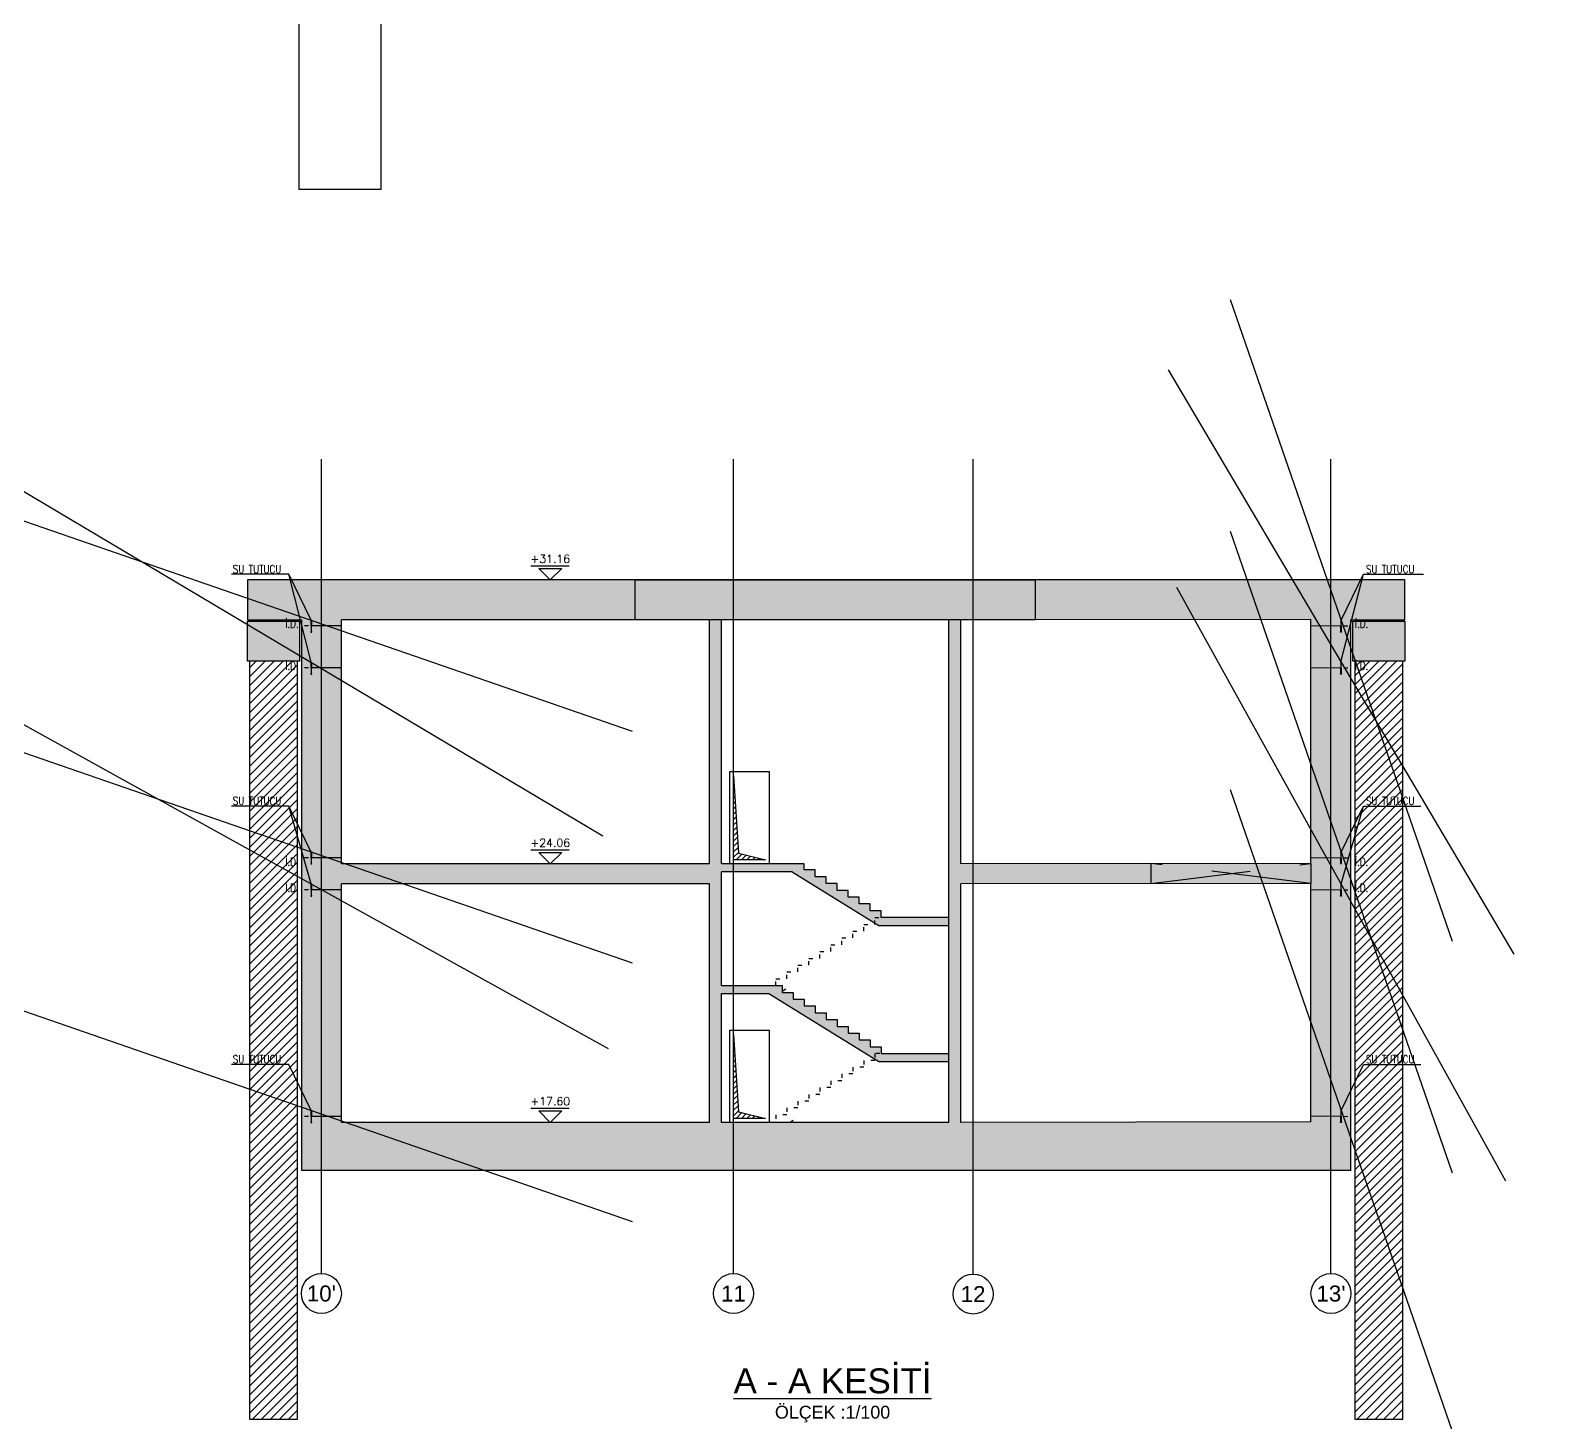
# Model space of a CAD drawing. Header units: millimetres. Extents: x 400392 to 401374, y 4543900 to 4544115.
# Drawn here: x 400705 to 400743.12, y 4543919.79 to 4543954.59 of the extents above; entities that cross this region are included whole.
import ezdxf
from ezdxf.enums import TextEntityAlignment as Align

# ---------------------------------------------------------------- set-up
doc = ezdxf.new("R2010")
doc.units = ezdxf.units.MM
for name, pattern in [('ACAD_ISO05W100', [33, 24, -3, 0, -3, 0, -3]), ('AKS', [3, 2.5, -0.25, 0, -0.25]), ('CONTINU', [0]), ('Dot', [4, 0, -4]), ('HIDDEN', [0.375, 0.25, -0.125])]:
    doc.linetypes.add(name, pattern=pattern)
for name, color, linetype in [('aks prota', 2, 'AKS'), ('boşluk prota', 2, 'Continuous'), ('boşluk taraması prota', 252, 'Continuous'), ('caks prota', 4, 'Continuous'), ('görünüş prota', 4, 'Continuous'), ('inşaat derzi prota', 11, 'Continuous'), ('kesit prota', 1, 'Continuous'), ('kesit tarama prota', 252, 'Continuous'), ('kiriş prota', 6, 'Continuous'), ('kolon tarama prota', 252, 'Continuous'), ('kot prota', 4, 'Continuous'), ('merdiven prota', 2, 'Continuous'), ('not yazısı prota', 6, 'Continuous'), ('not çizgisi prota', 4, 'Continuous'), ('PRT-CST-rc_level', 6, 'Continuous'), ('PRT-CST-rc_levermark', 4, 'Continuous'), ('st_s_su tutucu', 2, 'Continuous'), ('st_s_ölçü', 4, 'Continuous'), ('t35 prota', 3, 'Continuous'), ('taks prota', 7, 'Continuous'), ('tplan prota', 7, 'Continuous')]:
    doc.layers.add(name, color=color, linetype=linetype)
for name, color, linetype, lineweight in [('PRT-Geo-PileCap2', 211, 'Continuous', 25), ('PRT-Geo_Pile', 150, 'Continuous', 30), ('PRT-Geo_TableText', 8, 'Continuous', 25), ('PRT-KD-kazik', 172, 'Continuous', 25)]:
    doc.layers.add(name, color=color, linetype=linetype, lineweight=lineweight)
doc.styles.add('Arial', font='Arial.ttf')
doc.styles.add('OLCU', font='romanstw.shx')
doc.styles.add('prt-kd-kot', font='Arial.ttf')
doc.styles.add('TAKS', font='Arial Unicode.ttf')
doc.styles.add('TSIMPLEX', font='romanstw.shx')
doc.dimstyles.new('1-50', dxfattribs={"dimtxt": 10, "dimasz": 4, "dimexe": 4, "dimexo": 8, "dimgap": 4, "dimtad": 1, "dimdec": 1, "dimrnd": 0.05, "dimzin": 9, "dimdsep": 46, "dimtxsty": 'OLCU', "dimblk1": 'OBLIQUE', "dimblk2": 'OBLIQUE', "dimsah": 1, "dimcen": 2, "dimdle": 4, "dimclrd": 4, "dimclre": 4, "dimclrt": 3, "dimadec": 1, "dimazin": 0, "dimtfac": 1, "dimtdec": 1, "dimtix": 1, "dimtmove": 2, "dimatfit": 3, "dimldrblk": 'OBLIQUE', "dimfxl": 1, "dimtvp": 1, "dimtolj": 1, "dimtzin": 1, "dimarcsym": 0})
pattern_1 = [(45, (398986.39866, 4543593.04828), (-0.112253202, 0.112253202), [])]

# ---------------------------------------------------------------- blocks, each defined once
blk = doc.blocks.new('B-B Kesiti')
at = {"layer": 'PRT-KD-kazik', "color": 3}
blk.add_lwpolyline([(400713.76, 4543966.719), (400713.76, 4543950.609), (400711.719, 4543950.609), (400711.719, 4543966.719)], dxfattribs=at)
blk = doc.blocks.new('KOTK5')
at = {"layer": 'PRT-CST-rc_levermark'}
blk.add_line((217, 160), (-213, 160), dxfattribs=at)
blk.add_lwpolyline([(130, 130), (-130, 130), (0, 0)], close=True, dxfattribs=at)
at = {"layer": 'PRT-CST-rc_level', "style": 'OLCU'}
blk.add_attdef('000.00', text='', height=90, dxfattribs=at).set_placement((0, 193), align=Align.CENTER)
blk = doc.blocks.new('_Oblique')
at = {"layer": 'st_s_ölçü', "lineweight": -2}
blk.add_line((-0.5, -0.5), (0.5, 0.5), dxfattribs=at)
blk = doc.blocks.new('D')
at = {"layer": 'st_s_su tutucu', "linetype": 'CONTINU', "ltscale": 0.2}
for p, q in [((-39987.8, 52508.2), (-39992.6, 52508.2)), ((-39992.6, 52508.2), (-39992.6, 52507.4)), ((-39992.6, 52507.4), (-39990.6, 52506.1)), ((-39990.6, 52478.7), (-39991.9, 52478.7)), ((-39991.9, 52478.7), (-39991.9, 52477.7)), ((-39991.9, 52477.7), (-39990.6, 52477.7)), ((-39990.6, 52498.5), (-39991.5, 52498.5)), ((-39991.5, 52498.5), (-39991.5, 52497.9)), ((-39991.5, 52497.9), (-39990.6, 52497.9)), ((-39990.6, 52488.5), (-39991.5, 52488.5)), ((-39991.5, 52488.5), (-39991.5, 52487.9)), ((-39991.5, 52487.9), (-39990.6, 52487.9)), ((-39991.5, 52467.9), (-39991.5, 52468.5)), ((-39991.5, 52468.5), (-39990.6, 52468.5)), ((-39990.6, 52467.9), (-39991.5, 52467.9)), ((-39991.5, 52457.9), (-39991.5, 52458.5)), ((-39991.5, 52458.5), (-39990.6, 52458.5)), ((-39990.6, 52457.9), (-39991.5, 52457.9)), ((-39990.6, 52506.1), (-39990.6, 52498.5)), ((-39990.6, 52497.9), (-39990.6, 52488.5)), ((-39990.6, 52487.9), (-39990.6, 52478.7)), ((-39990.6, 52468.5), (-39990.6, 52477.7)), ((-39990.6, 52458.5), (-39990.6, 52467.9)), ((-39990.6, 52450.3), (-39990.6, 52457.9)), ((-39989.8, 52506.1), (-39987.8, 52507.4)), ((-39989.8, 52498.5), (-39989.8, 52506.1)), ((-39988.9, 52498.5), (-39989.8, 52498.5)), ((-39989.8, 52488.5), (-39989.8, 52497.9)), ((-39989.8, 52497.9), (-39988.9, 52497.9)), ((-39988.9, 52488.5), (-39989.8, 52488.5)), ((-39989.8, 52478.7), (-39989.8, 52487.9)), ((-39989.8, 52487.9), (-39988.9, 52487.9)), ((-39988.5, 52478.7), (-39989.8, 52478.7)), ((-39989.8, 52477.7), (-39988.5, 52477.7)), ((-39989.8, 52477.7), (-39989.8, 52468.5)), ((-39989.8, 52468.5), (-39988.9, 52468.5)), ((-39988.9, 52467.9), (-39989.8, 52467.9)), ((-39989.8, 52467.9), (-39989.8, 52458.5)), ((-39989.8, 52458.5), (-39988.9, 52458.5)), ((-39988.9, 52457.9), (-39989.8, 52457.9)), ((-39989.8, 52457.9), (-39989.8, 52450.3)), ((-39988.9, 52497.9), (-39988.9, 52498.5)), ((-39988.9, 52487.9), (-39988.9, 52488.5)), ((-39988.9, 52468.5), (-39988.9, 52467.9)), ((-39988.9, 52458.5), (-39988.9, 52457.9)), ((-39988.5, 52477.7), (-39988.5, 52478.7)), ((-39987.8, 52507.4), (-39987.8, 52508.2)), ((-39992.6, 52449), (-39990.6, 52450.3)), ((-39992.6, 52448.2), (-39992.6, 52449)), ((-39987.8, 52448.2), (-39992.6, 52448.2)), ((-39989.8, 52450.3), (-39987.8, 52449)), ((-39987.8, 52449), (-39987.8, 52448.2))]:
    blk.add_line(p, q, dxfattribs=at)
blk = doc.blocks.new('*U115')
at = {"layer": 'PRT-Geo_Pile', "lineweight": -3, "flags": 128}
blk.add_lwpolyline([(0.6, 0), (0.6, -18.95), (-0.6, -18.95), (-0.6, 0)], close=True, dxfattribs=at)
at = {"layer": 'PRT-Geo_TableText', "style": 'prt-kd-kot'}
blk.add_attdef('No:', text='', height=0.25, rotation=90, dxfattribs=at).set_placement((0, -18.277), align=Align.MIDDLE_LEFT)

msp = doc.modelspace()

# ---------------------------------------------------------------- hatches: boundary and pattern name
at = {"layer": 'boşluk taraması prota', "ltscale": 2}
h = msp.add_hatch(dxfattribs=at)
h.set_pattern_fill('ANSI31', color=256, scale=0.03, style=0)
h.set_pattern_definition([(45, (398925.86139, 4543528.83004), (-0.067351921, 0.067351921), [])])
h.paths.add_polyline_path([(400722.574, 4543935.95), (400722.698, 4543934.017), (400723.374, 4543933.85), (400722.574, 4543933.85)])
h = msp.add_hatch(dxfattribs=at)
h.set_pattern_fill('ANSI31', color=256, scale=0.03, style=0)
h.set_pattern_definition([(45, (398925.86139, 4543522.37004), (-0.067351921, 0.067351921), [])])
h.paths.add_polyline_path([(400722.574, 4543929.49), (400722.698, 4543927.557), (400723.374, 4543927.39), (400722.574, 4543927.39)])
at = {"layer": 'kesit tarama prota'}
h = msp.add_hatch(color=253, dxfattribs=at)
h.dxf.hatch_style = 1
h.paths.add_polyline_path([(400710.423, 4543940.85), (400710.423, 4543939.85), (400711.773, 4543939.85), (400711.772, 4543926.09), (400738.011, 4543926.09), (400738.011, 4543939.85), (400739.361, 4543939.85), (400739.361, 4543940.85)])
h.paths.add_polyline_path([(400737.011, 4543939.861), (400737.011, 4543933.761), (400728.259, 4543933.75), (400728.259, 4543939.85)], flags=16)
h.paths.add_polyline_path([(400727.959, 4543939.85), (400727.959, 4543927.29), (400722.272, 4543927.29), (400722.272, 4543930.51), (400723.457, 4543930.51), (400726.207, 4543928.81), (400727.959, 4543928.81), (400727.959, 4543929.01), (400726.264, 4543929.01), (400726.264, 4543929.18), (400725.989, 4543929.18), (400725.989, 4543929.35), (400725.714, 4543929.35), (400725.714, 4543929.52), (400725.439, 4543929.52), (400725.439, 4543929.69), (400725.164, 4543929.69), (400725.164, 4543929.86), (400724.889, 4543929.86), (400724.889, 4543930.03), (400724.614, 4543930.03), (400724.614, 4543930.2), (400724.339, 4543930.2), (400724.339, 4543930.37), (400724.064, 4543930.37), (400724.064, 4543930.54), (400723.794, 4543930.54), (400723.794, 4543930.71), (400722.272, 4543930.71), (400722.272, 4543933.55), (400724.039, 4543933.55), (400726.207, 4543932.21), (400727.959, 4543932.21), (400727.959, 4543932.41), (400726.264, 4543932.41), (400726.264, 4543932.58), (400725.989, 4543932.58), (400725.989, 4543932.75), (400725.714, 4543932.75), (400725.714, 4543932.92), (400725.439, 4543932.92), (400725.439, 4543933.09), (400725.164, 4543933.09), (400725.164, 4543933.26), (400724.889, 4543933.26), (400724.889, 4543933.43), (400724.614, 4543933.43), (400724.614, 4543933.6), (400724.339, 4543933.6), (400724.339, 4543933.75), (400722.272, 4543933.75), (400722.272, 4543939.85)], flags=16)
h.paths.add_polyline_path([(400737.011, 4543933.261), (400737.011, 4543927.301), (400728.259, 4543927.29), (400728.259, 4543933.25)], flags=16)
h.paths.add_polyline_path([(400721.972, 4543939.85), (400721.972, 4543933.75), (400712.772, 4543933.75), (400712.772, 4543939.85)], flags=16)
h.paths.add_polyline_path([(400721.972, 4543933.25), (400721.972, 4543927.29), (400712.772, 4543927.29), (400712.772, 4543933.25)], flags=16)
h = msp.add_hatch(color=253, dxfattribs=at)
h.dxf.hatch_style = 1
h.paths.add_polyline_path([(400710.423, 4543939.82), (400711.723, 4543939.82), (400711.723, 4543938.82), (400710.423, 4543938.82)])
h = msp.add_hatch(color=253, dxfattribs=at)
h.dxf.hatch_style = 1
h.paths.add_polyline_path([(400738.061, 4543939.82), (400739.361, 4543939.82), (400739.361, 4543938.82), (400738.061, 4543938.82)])
at = {"layer": 'kolon tarama prota'}
h = msp.add_hatch(dxfattribs=at)
h.set_pattern_fill('DOTS', color=2, scale=0.05, angle=36)
h.set_pattern_definition([(36, (398836.39866, 4543501.32678), (-0.0145475924, 0.087543451), [0, -0.079375])])
h.paths.add_polyline_path([(400720.115, 4543940.85), (400730.115, 4543940.85), (400730.115, 4543939.85), (400720.115, 4543939.85)])
at = {"layer": 'kolon tarama prota', "transparency": 33554687}
h = msp.add_hatch(dxfattribs=at)
h.set_pattern_fill('ANSI31', color=256, scale=0.05)
h.set_pattern_definition(pattern_1)
h.paths.add_polyline_path([(400710.473, 4543938.82), (400710.473, 4543919.87), (400711.673, 4543919.87), (400711.673, 4543938.82)])
h = msp.add_hatch(dxfattribs=at)
h.set_pattern_fill('ANSI31', color=256, scale=0.05)
h.set_pattern_definition(pattern_1)
h.paths.add_polyline_path([(400738.111, 4543938.82), (400738.111, 4543919.87), (400739.311, 4543919.87), (400739.311, 4543938.82)])

# ---------------------------------------------------------------- linework, layer by layer
at = {"layer": 'aks prota', "ltscale": 10}
for p, q in [((400712.272, 4543923.512), (400712.272, 4543943.87)), ((400722.574, 4543923.512), (400722.574, 4543943.87)), ((400728.564, 4543923.498), (400728.564, 4543943.87)), ((400737.511, 4543923.512), (400737.511, 4543943.87))]:
    msp.add_line(p, q, dxfattribs=at)
at = {"layer": 'boşluk prota', "ltscale": 0.05}
for points in [[(400722.574, 4543935.95), (400722.698, 4543934.017), (400723.374, 4543933.85), (400722.574, 4543933.85)], [(400722.574, 4543929.49), (400722.698, 4543927.557), (400723.374, 4543927.39), (400722.574, 4543927.39)]]:
    msp.add_lwpolyline(points, close=True, dxfattribs=at)
at = {"layer": 'caks prota', "ltscale": 0.05}
for centre in [(400712.272, 4543923.013), (400722.574, 4543923.012), (400737.511, 4543923.012), (400728.566, 4543922.998)]:
    msp.add_circle(centre, 0.5, dxfattribs=at)
at = {"layer": 'görünüş prota'}
msp.add_lwpolyline([(400720.115, 4543940.85), (400730.115, 4543940.85), (400730.115, 4543939.85), (400720.115, 4543939.85)], close=True, dxfattribs=at)
at = {"layer": 'görünüş prota', "linetype": 'Dot'}
for points in [[(400723.634, 4543930.71), (400723.634, 4543930.88), (400723.909, 4543930.88), (400723.909, 4543931.05), (400724.184, 4543931.05), (400724.184, 4543931.22), (400724.459, 4543931.22), (400724.459, 4543931.39), (400724.734, 4543931.39), (400724.734, 4543931.56), (400725.009, 4543931.56), (400725.009, 4543931.73), (400725.284, 4543931.73), (400725.284, 4543931.9), (400725.559, 4543931.9), (400725.559, 4543932.07), (400725.834, 4543932.07), (400725.834, 4543932.24), (400726.109, 4543932.24), (400726.109, 4543932.41), (400726.211, 4543932.41)], [(400723.794, 4543930.573), (400726.441, 4543932.21)], [(400726.23, 4543929.01), (400726.109, 4543929.01), (400726.109, 4543928.84), (400725.834, 4543928.84), (400725.834, 4543928.67), (400725.559, 4543928.67), (400725.559, 4543928.5), (400725.284, 4543928.5), (400725.284, 4543928.33), (400725.009, 4543928.33), (400725.009, 4543928.16), (400724.734, 4543928.16), (400724.734, 4543927.99), (400724.459, 4543927.99), (400724.459, 4543927.82), (400724.184, 4543927.82), (400724.184, 4543927.65), (400723.909, 4543927.65), (400723.909, 4543927.48), (400723.634, 4543927.48), (400723.634, 4543927.29)], [(400723.982, 4543927.29), (400726.441, 4543928.81)]]:
    msp.add_lwpolyline(points, dxfattribs=at)
at = {"layer": 'inşaat derzi prota', "linetype": 'ACAD_ISO05W100', "ltscale": 0.03}
for points in [[(400712.772, 4543939.7), (400711.772, 4543939.7)], [(400737.011, 4543939.711), (400738.011, 4543939.7)], [(400712.772, 4543938.65), (400711.772, 4543938.65)], [(400737.011, 4543938.661), (400738.011, 4543938.65)], [(400712.772, 4543933.9), (400711.772, 4543933.9)], [(400737.011, 4543933.911), (400738.011, 4543933.9)], [(400712.772, 4543933.1), (400711.772, 4543933.1)], [(400737.011, 4543933.111), (400738.011, 4543933.1)], [(400712.772, 4543927.44), (400711.772, 4543927.44)], [(400737.011, 4543927.451), (400738.011, 4543927.44)]]:
    msp.add_lwpolyline(points, dxfattribs=at)
at = {"layer": 'kesit prota'}
for p, q in [((400712.772, 4543933.75), (400712.772, 4543939.85)), ((400721.972, 4543939.85), (400712.772, 4543939.85)), ((400721.972, 4543933.75), (400721.972, 4543939.85)), ((400727.959, 4543939.85), (400722.272, 4543939.85)), ((400722.272, 4543933.75), (400722.272, 4543939.85)), ((400727.959, 4543927.29), (400727.959, 4543939.85)), ((400737.011, 4543939.861), (400728.259, 4543939.85)), ((400728.259, 4543933.75), (400728.259, 4543939.85)), ((400737.011, 4543933.761), (400737.011, 4543939.861)), ((400721.972, 4543933.75), (400712.772, 4543933.75)), ((400724.339, 4543933.75), (400722.272, 4543933.75)), ((400724.039, 4543933.55), (400722.272, 4543933.55)), ((400722.272, 4543930.71), (400722.272, 4543933.55)), ((400737.011, 4543933.761), (400728.259, 4543933.75)), ((400712.772, 4543927.29), (400712.772, 4543933.25)), ((400721.972, 4543933.25), (400712.772, 4543933.25)), ((400721.972, 4543927.29), (400721.972, 4543933.25)), ((400737.011, 4543933.261), (400728.259, 4543933.25)), ((400728.259, 4543927.29), (400728.259, 4543933.25)), ((400737.011, 4543927.301), (400737.011, 4543933.261)), ((400722.272, 4543927.29), (400722.272, 4543930.51)), ((400721.972, 4543927.29), (400712.772, 4543927.29)), ((400727.959, 4543927.29), (400722.272, 4543927.29)), ((400737.011, 4543927.301), (400728.259, 4543927.29)), ((400738.011, 4543926.09), (400711.772, 4543926.09))]:
    msp.add_line(p, q, dxfattribs=at)
for points in [[(400738.011, 4543926.09), (400738.011, 4543939.85), (400739.361, 4543939.85), (400739.361, 4543940.85), (400710.423, 4543940.85), (400710.423, 4543939.85), (400711.773, 4543939.85), (400711.772, 4543926.09)], [(400724.039, 4543933.55), (400726.207, 4543932.21), (400727.959, 4543932.21)], [(400727.961, 4543932.41), (400726.264, 4543932.41), (400726.264, 4543932.58), (400725.989, 4543932.58), (400725.989, 4543932.75), (400725.714, 4543932.75), (400725.714, 4543932.92), (400725.439, 4543932.92), (400725.439, 4543933.09), (400725.164, 4543933.09), (400725.164, 4543933.26), (400724.889, 4543933.26), (400724.889, 4543933.43), (400724.614, 4543933.43), (400724.614, 4543933.6), (400724.339, 4543933.6), (400724.339, 4543933.75)], [(400722.272, 4543930.71), (400723.794, 4543930.71)], [(400722.272, 4543930.51), (400723.457, 4543930.51), (400726.207, 4543928.81), (400727.959, 4543928.81)], [(400723.794, 4543930.71), (400723.794, 4543930.54), (400724.064, 4543930.54), (400724.064, 4543930.37), (400724.339, 4543930.37), (400724.339, 4543930.2), (400724.614, 4543930.2), (400724.614, 4543930.03), (400724.889, 4543930.03), (400724.889, 4543929.86), (400725.164, 4543929.86), (400725.164, 4543929.69), (400725.439, 4543929.69), (400725.439, 4543929.52), (400725.714, 4543929.52), (400725.714, 4543929.35), (400725.989, 4543929.35), (400725.989, 4543929.18), (400726.264, 4543929.18), (400726.264, 4543929.01), (400727.961, 4543929.01)]]:
    msp.add_lwpolyline(points, dxfattribs=at)
at = {"layer": 'kiriş prota'}
for points in [[(400723.474, 4543933.75), (400723.474, 4543936.05), (400722.474, 4543936.05), (400722.474, 4543933.75)], [(400723.474, 4543927.29), (400723.474, 4543929.59), (400722.474, 4543929.59), (400722.474, 4543927.29)]]:
    msp.add_lwpolyline(points, dxfattribs=at)
at = {"layer": 'merdiven prota', "linetype": 'HIDDEN', "ltscale": 10}
msp.add_lwpolyline([(400733.011, 4543933.761), (400733.011, 4543933.261), (400737.011, 4543933.761), (400737.011, 4543933.261), (400733.011, 4543933.761)], dxfattribs=at)
at = {"layer": 'PRT-Geo-PileCap2'}
for points in [[(400710.423, 4543939.82), (400711.723, 4543939.82), (400711.723, 4543938.82), (400710.423, 4543938.82)], [(400738.061, 4543939.82), (400739.361, 4543939.82), (400739.361, 4543938.82), (400738.061, 4543938.82)]]:
    msp.add_lwpolyline(points, close=True, dxfattribs=at)

# ---------------------------------------------------------------- block references
msp.add_blockref('B-B Kesiti', (0, 0))
at = {"layer": 'kot prota', "linetype": 'CONTINU', "ltscale": 0.1}
ref = msp.add_blockref('KOTK5', (400717.993, 4543940.85), dxfattribs=dict(at, xscale=-0.002222222222222222, yscale=0.002222222222222222, zscale=0.002222222222222222, rotation=359.9999999999902))
ref.add_attrib('000.00', '+31.16', dxfattribs={"layer": 'PRT-CST-rc_level', "height": 0.2, "style": 'OLCU'}).set_placement((400717.993, 4543941.279), align=Align.CENTER)
ref = msp.add_blockref('KOTK5', (400717.993, 4543933.75), dxfattribs=dict(at, xscale=-0.002222222222222222, yscale=0.002222222222222222, zscale=0.002222222222222222, rotation=359.9999999999902))
ref.add_attrib('000.00', '+24.06', dxfattribs={"layer": 'PRT-CST-rc_level', "height": 0.2, "style": 'OLCU'}).set_placement((400717.993, 4543934.179), align=Align.CENTER)
ref = msp.add_blockref('KOTK5', (400717.993, 4543927.29), dxfattribs=dict(at, xscale=-0.002222222222222222, yscale=0.002222222222222222, zscale=0.002222222222222222, rotation=359.9999999999902))
ref.add_attrib('000.00', '+17.60', dxfattribs={"layer": 'PRT-CST-rc_level', "height": 0.2, "style": 'OLCU'}).set_placement((400717.993, 4543927.719), align=Align.CENTER)
at = {"layer": 'PRT-Geo_Pile', "xscale": -1, "rotation": 1.674259131334566e-06}
for p in [(400711.073, 4543938.82), (400738.711, 4543938.82)]:
    msp.add_blockref('*U115', p, dxfattribs=at)
at = {"layer": 'st_s_ölçü', "yscale": 0.004999999999999999, "rotation": 180}
for p, xscale, zscale in [((400512.071, 4544202.09), 0.004999999999999999, 0.004999999999999999), ((400937.712, 4544202.09), -0.004999999999999999, 0.004999999999999998), ((400512.071, 4544201.04), 0.004999999999999999, 0.004999999999999999), ((400937.712, 4544201.04), -0.004999999999999999, 0.004999999999999999), ((400512.071, 4544195.49), 0.004999999999999999, 0.004999999999999999), ((400937.712, 4544195.49), -0.004999999999999999, 0.004999999999999998)]:
    msp.add_blockref('D', p, dxfattribs=dict(at, xscale=xscale, zscale=zscale))
at = {"layer": 'st_s_ölçü', "yscale": 0.004999999999999999, "zscale": 0.004999999999999999}
for p, xscale in [((400512.071, 4543671.509), -0.004999999999999999), ((400937.712, 4543671.509), 0.004999999999999999), ((400512.071, 4543665.049), -0.004999999999999999), ((400937.712, 4543665.049), 0.004999999999999999)]:
    msp.add_blockref('D', p, dxfattribs=dict(at, xscale=xscale))

# ---------------------------------------------------------------- texts
at = {"layer": 'not yazısı prota', "ltscale": 0.05, "style": 'TSIMPLEX', "width": 0.8}
for s, p in [('SU TUTUCU', (400710.058, 4543941.021)), ('SU TUTUCU', (400738.384, 4543941.021)), ('İ.D.', (400711.37, 4543939.655)), ('İ.D.', (400738.108, 4543939.655)), ('İ.D.', (400711.37, 4543938.605)), ('İ.D.', (400738.108, 4543938.605)), ('SU TUTUCU', (400710.058, 4543935.227)), ('SU TUTUCU', (400738.384, 4543935.227)), ('İ.D.', (400711.37, 4543933.706)), ('İ.D.', (400738.108, 4543933.706)), ('İ.D.', (400711.37, 4543933.055)), ('İ.D.', (400738.108, 4543933.055)), ('SU TUTUCU', (400710.058, 4543928.767)), ('SU TUTUCU', (400738.384, 4543928.767))]:
    msp.add_text(s, height=0.2, dxfattribs=at).set_placement(p)
at = {"layer": 't35 prota', "style": 'Arial'}
msp.add_text('ÖLÇEK :1/100', height=0.32, dxfattribs=at).set_placement((400725.051, 4543920.031), align=Align.MIDDLE)
at = {"layer": 'taks prota', "style": 'TAKS'}
for s, p in [("10'", (400712.272, 4543923.013)), ('11', (400722.574, 4543923.012)), ('12', (400728.563, 4543922.998)), ("13'", (400737.511, 4543923.012))]:
    msp.add_text(s, height=0.4, dxfattribs=at).set_placement(p, align=Align.MIDDLE_CENTER)
at = {"layer": 'tplan prota', "style": 'Arial'}
msp.add_text('%%UA - A KESİTİ', height=0.625, dxfattribs=at).set_placement((400725.051, 4543920.906), align=Align.MIDDLE)

# ---------------------------------------------------------------- leaders
at = {"layer": 'not çizgisi prota'}
for points in [[(400712.019, 4543939.844), (400711.46, 4543940.994), (400710.022, 4543940.994)], [(400737.764, 4543939.844), (400738.323, 4543940.994), (400739.761, 4543940.994)], [(400712.019, 4543938.794), (400711.46, 4543940.994), (400710.022, 4543940.994)], [(400737.761, 4543938.8), (400738.323, 4543940.994), (400739.822, 4543940.994)], [(400712.019, 4543934.049), (400711.46, 4543935.199), (400710.022, 4543935.199)], [(400737.764, 4543934.049), (400738.323, 4543935.199), (400739.761, 4543935.199)], [(400712.019, 4543933.25), (400711.46, 4543935.199), (400710.022, 4543935.199)], [(400737.764, 4543933.25), (400738.323, 4543935.199), (400739.761, 4543935.199)], [(400712.019, 4543927.589), (400711.46, 4543928.739), (400710.022, 4543928.739)], [(400737.764, 4543927.589), (400738.323, 4543928.739), (400739.761, 4543928.739)]]:
    msp.add_leader(points, dimstyle='1-50', override={"dimasz": 12, "dimgap": 4, "dimtad": 0}, dxfattribs=at)

doc.saveas('drawing.dxf')
